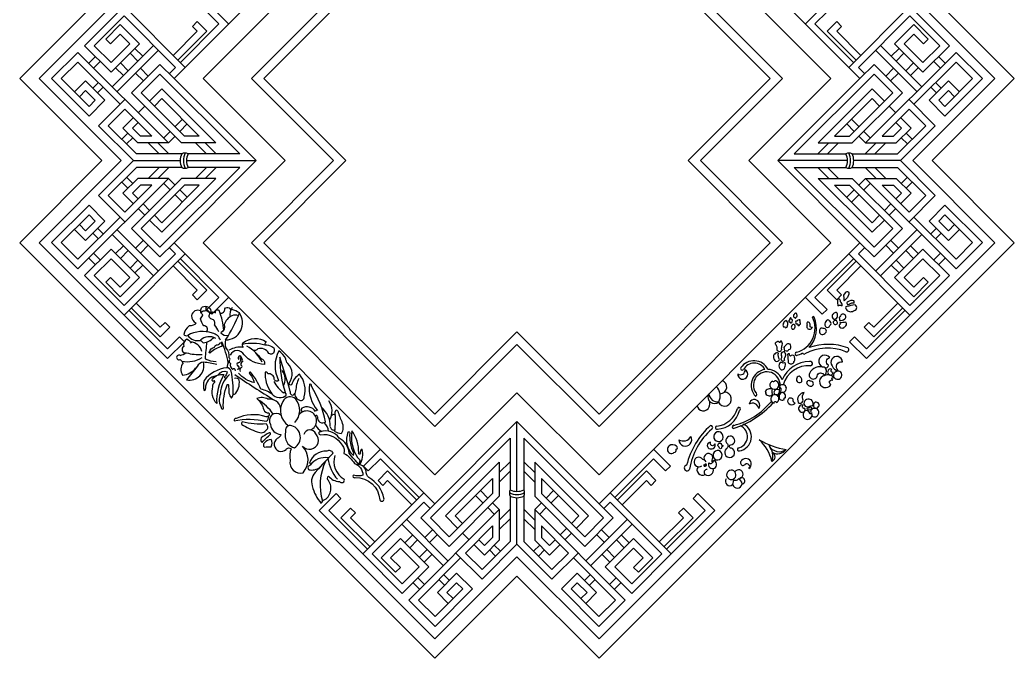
# Model space of a CAD drawing. Extents: x -66030 to 95157, y -13132 to 45879.
# Drawn here: x 28907 to 30510, y 14862 to 15890 of the extents above; entities that cross this region are included whole.
import ezdxf

# ---------------------------------------------------------------- set-up
doc = ezdxf.new("R2010")
doc.units = 0
doc.header["$LTSCALE"] = 100
doc.header["$MEASUREMENT"] = 0
for name, color, linetype in [('3', 11, 'CONTINUOUS'), ('4', 121, 'CONTINUOUS'), ('7', 105, 'CONTINUOUS')]:
    doc.layers.add(name, color=color, linetype=linetype)

# ---------------------------------------------------------------- blocks, each defined once
blk = doc.blocks.new('窗-076')
at = {"layer": '3'}
for p, q in [((-532.5, 776.8), (-592.9, 716.3)), ((-559.7, 772.4), (-548.3, 761)), ((532.5, 776.8), (592.9, 716.3)), ((559.7, 772.4), (548.3, 761)), ((-617.6, 760.5), (-627.4, 750.8)), ((-525.4, 769.7), (-585.9, 709.3)), ((-566.8, 765.4), (-555.4, 753.9)), ((525.4, 769.7), (585.9, 709.3)), ((566.8, 765.4), (555.4, 753.9)), ((617.6, 760.5), (627.4, 750.8)), ((-610.6, 753.4), (-620.3, 743.7)), ((-588, 744.1), (-576.6, 732.7)), ((-581, 751.2), (-569.5, 739.8)), ((-540.4, 731.8), (-551.8, 743.3)), ((540.4, 731.8), (551.8, 743.3)), ((581, 751.2), (569.5, 739.8)), ((588, 744.1), (576.6, 732.7)), ((610.6, 753.4), (620.3, 743.7)), ((-547.4, 724.8), (-558.9, 736.2)), ((547.4, 724.8), (558.9, 736.2)), ((-621.6, 714.2), (-613.3, 722.5)), ((-614.5, 707.2), (-606.2, 715.5)), ((614.5, 707.2), (606.2, 715.5)), ((621.6, 714.2), (613.3, 722.5)), ((-554.9, 678.3), (-545.2, 688.1)), ((554.9, 678.3), (545.2, 688.1)), ((-501, 658), (-490.1, 668.8)), ((-493.9, 650.9), (-483.1, 661.8)), ((493.9, 650.9), (483.1, 661.8)), ((501, 658), (490.1, 668.8)), ((-570, 648.5), (-579, 639.6)), ((-563, 641.5), (-572, 632.5)), ((-517.8, 641.2), (-508.1, 650.9)), ((-510.7, 634.1), (-501, 643.8)), ((510.7, 634.1), (501, 643.8)), ((517.8, 641.2), (508.1, 650.9)), ((563, 641.5), (572, 632.5)), ((570, 648.5), (579, 639.6)), ((-540.2, 634.1), (-524.2, 618.1)), ((-526.1, 634.1), (-510.1, 618.1)), ((-470.8, 634.1), (-454.8, 618.1)), ((-456.7, 634.1), (-440.7, 618.1)), ((456.7, 634.1), (440.7, 618.1)), ((470.8, 634.1), (454.8, 618.1)), ((526.1, 634.1), (510.1, 618.1)), ((540.2, 634.1), (524.2, 618.1)), ((-540.2, 582.1), (-524.2, 598.1)), ((-526.1, 582.1), (-510.1, 598.1)), ((-470.8, 582.1), (-454.8, 598.1)), ((-456.7, 582.1), (-440.7, 598.1)), ((456.7, 582.1), (440.7, 598.1)), ((470.8, 582.1), (454.8, 598.1)), ((526.1, 582.1), (510.1, 598.1)), ((540.2, 582.1), (524.2, 598.1)), ((-563, 574.8), (-572, 583.7)), ((563, 574.8), (572, 583.7)), ((-570, 567.7), (-579, 576.7)), ((-517.8, 575), (-508.1, 565.3)), ((-510.7, 582.1), (-501, 572.4)), ((510.7, 582.1), (501, 572.4)), ((517.8, 575), (508.1, 565.3)), ((570, 567.7), (579, 576.7)), ((-501, 558.2), (-490.1, 547.4)), ((-493.9, 565.3), (-483.1, 554.5)), ((493.9, 565.3), (483.1, 554.5)), ((501, 558.2), (490.1, 547.4)), ((-538.2, 535.2), (-547.9, 544.9)), ((538.2, 535.2), (547.9, 544.9)), ((-554.9, 537.9), (-545.2, 528.1)), ((554.9, 537.9), (545.2, 528.1)), ((-621.6, 502), (-613.3, 493.7)), ((-614.5, 509.1), (-606.2, 500.8)), ((-532.5, 439.4), (-592.9, 499.9)), ((-525.4, 446.5), (-585.9, 507)), ((525.4, 446.5), (585.9, 507)), ((532.5, 439.4), (592.9, 499.9)), ((614.5, 509.1), (606.2, 500.8)), ((621.6, 502), (613.3, 493.7)), ((-588, 472.1), (-576.6, 483.5)), ((-547.4, 491.5), (-558.9, 480)), ((-540.4, 484.4), (-551.8, 472.9)), ((540.4, 484.4), (551.8, 472.9)), ((547.4, 491.5), (558.9, 480)), ((588, 472.1), (576.6, 483.5)), ((-610.6, 462.8), (-620.3, 472.5)), ((-581, 465), (-569.5, 476.5)), ((581, 465), (569.5, 476.5)), ((610.6, 462.8), (620.3, 472.5)), ((-617.6, 455.7), (-627.4, 465.5)), ((-566.8, 450.9), (-555.4, 462.3)), ((-559.7, 443.8), (-548.3, 455.3)), ((559.7, 443.8), (548.3, 455.3)), ((566.8, 450.9), (555.4, 462.3)), ((617.6, 455.7), (627.4, 465.5)), ((-26, 151.4), (-10, 167.4)), ((26, 151.4), (10, 167.4)), ((-26, 137.3), (-10, 153.3)), ((26, 137.3), (10, 153.3)), ((-49.9, 107.1), (-60.7, 118)), ((-42.8, 114.2), (-53.6, 125)), ((42.8, 114.2), (53.6, 125)), ((49.9, 107.1), (60.7, 118)), ((-26, 97.4), (-35.7, 107.1)), ((26, 97.4), (35.7, 107.1)), ((-33.1, 90.3), (-42.8, 100.1)), ((-26, 82), (-10, 98)), ((26, 82), (10, 98)), ((33.1, 90.3), (42.8, 100.1)), ((-168.7, 75.7), (-108.2, 15.2)), ((-161.6, 82.7), (-101.1, 22.3)), ((-26, 67.9), (-10, 83.9)), ((26, 67.9), (10, 83.9)), ((161.6, 82.7), (101.1, 22.3)), ((168.7, 75.7), (108.2, 15.2)), ((-164.3, 48.4), (-152.9, 59.8)), ((-123.7, 67.8), (-135.2, 56.3)), ((-116.6, 60.7), (-128.1, 49.2)), ((-70.2, 53.2), (-80, 62.9)), ((72.9, 70), (63.2, 60.2)), ((70.2, 53.2), (80, 62.9)), ((116.6, 60.7), (128.1, 49.2)), ((123.7, 67.8), (135.2, 56.3)), ((164.3, 48.4), (152.9, 59.8)), ((-157.2, 41.3), (-145.8, 52.8)), ((-33.4, 45.1), (-24.4, 36.2)), ((33.4, 45.1), (24.4, 36.2)), ((157.2, 41.3), (145.8, 52.8)), ((-143.1, 27.2), (-131.6, 38.6)), ((-136, 20.1), (-124.6, 31.5)), ((-40.4, 38.1), (-31.4, 29.1)), ((40.4, 38.1), (31.4, 29.1)), ((136, 20.1), (124.6, 31.5)), ((143.1, 27.2), (131.6, 38.6)), ((-99.1, -6.4), (-107.4, 1.9)), ((99.1, -6.4), (107.4, 1.9)), ((-152.4, -9.5), (-142.7, -19.3)), ((-145.3, -2.5), (-135.6, -12.2)), ((-106.1, -13.5), (-114.4, -5.2)), ((106.1, -13.5), (114.4, -5.2)), ((145.3, -2.5), (135.6, -12.2)), ((152.4, -9.5), (142.7, -19.3))]:
    blk.add_line(p, q, dxfattribs=at)
for points in [[(120.2, -91.9), (0, 28.3), (-120.2, -91.9), (-700, 487.9), (-579.8, 608.1), (-700, 728.3), (-120.2, 1308.1), (0, 1187.9), (120.2, 1308.1), (700, 728.3), (579.8, 608.1), (700, 487.9)], [(120.2, 105.7), (0, 226), (-120.2, 105.7), (-502.4, 487.9), (-382.2, 608.1), (-502.4, 728.3), (-120.2, 1110.5), (0, 990.3), (120.2, 1110.5), (502.4, 728.3), (382.2, 608.1), (502.4, 487.9)]]:
    blk.add_lwpolyline(points, close=True, dxfattribs=at)
for points in [[(-509.4, 735.4), (-500.2, 744.6), (-575.7, 820.1), (-619.4, 776.4), (-594.7, 751.7), (-567.3, 779.1), (-581.4, 793.2), (-595.5, 779.1), (-602.6, 786.1), (-581.4, 807.3), (-553.1, 779.1), (-594.7, 737.5), (-633.5, 776.4), (-575.7, 834.2), (-486.1, 744.6)], [(-422.5, 808.2), (-447.2, 833), (-454.3, 825.9), (-436.6, 808.2), (-493.2, 751.7)], [(422.5, 808.2), (447.2, 833), (454.3, 825.9), (436.6, 808.2), (493.2, 751.7)], [(509.4, 735.4), (500.2, 744.6), (575.7, 820.1), (619.4, 776.4), (594.7, 751.7), (567.3, 779.1), (581.4, 793.2), (595.5, 779.1), (602.6, 786.1), (581.4, 807.3), (553.1, 779.1), (594.7, 737.5), (633.5, 776.4), (575.7, 834.2), (486.1, 744.6)], [(-496.7, 755.2), (-454.3, 797.6), (-468.4, 811.8), (-475.5, 804.7), (-468.4, 797.6), (-503.8, 762.3)], [(496.7, 755.2), (454.3, 797.6), (468.4, 811.8), (475.5, 804.7), (468.4, 797.6), (503.8, 762.3)], [(-648.3, 708.8), (-632.2, 724.8), (-603.9, 696.6), (-627, 673.4), (-681.8, 728.2), (-643.3, 766.7), (-510.7, 634.1), (-555.6, 634.1), (-577.4, 655.9), (-562, 671.3)], [(648.3, 708.8), (632.2, 724.8), (603.9, 696.6), (627, 673.4), (681.8, 728.2), (643.3, 766.7), (510.7, 634.1), (555.6, 634.1), (577.4, 655.9), (562, 671.3)], [(-581.5, 690.7), (-643.3, 752.5), (-667.6, 728.2), (-627, 687.6), (-618.1, 696.6), (-632.2, 710.7), (-641.2, 701.7)], [(-538.2, 695.1), (-520.2, 713.1), (-441.3, 634.1), (-491.3, 634.1), (-564.7, 707.5), (-523.1, 749.1), (-502.4, 728.3)], [(538.2, 695.1), (520.2, 713.1), (441.3, 634.1), (491.3, 634.1), (564.7, 707.5), (523.1, 749.1), (502.4, 728.3)], [(581.5, 690.7), (643.3, 752.5), (667.6, 728.2), (627, 687.6), (618.1, 696.6), (632.2, 710.7), (641.2, 701.7)], [(-531.1, 688.1), (-520.2, 698.9), (-465.4, 644.1), (-487.1, 644.1), (-550.5, 707.5), (-523.1, 734.9), (-406.3, 618.1), (-481.9, 618.1)], [(531.1, 688.1), (520.2, 698.9), (465.4, 644.1), (487.1, 644.1), (550.5, 707.5), (523.1, 734.9), (406.3, 618.1), (481.9, 618.1)], [(-574.4, 697.8), (-612.9, 659.3), (-561.7, 608.1), (-493.4, 608.1)], [(574.4, 697.8), (612.9, 659.3), (561.7, 608.1), (493.4, 608.1)], [(-491.1, 618.1), (-557.6, 618.1), (-598.8, 659.3), (-574.4, 683.6), (-534.9, 644.1), (-551.5, 644.1), (-563.3, 655.9), (-554.9, 664.2)], [(491.1, 618.1), (557.6, 618.1), (598.8, 659.3), (574.4, 683.6), (534.9, 644.1), (551.5, 644.1), (563.3, 655.9), (554.9, 664.2)], [(-574.4, 518.4), (-612.9, 556.9), (-561.7, 608.1), (-493.4, 608.1)], [(-491.1, 598.1), (-557.6, 598.1), (-598.8, 556.9), (-574.4, 532.6), (-534.9, 572.1), (-551.5, 572.1), (-563.3, 560.3), (-554.9, 552)], [(-531.1, 528.1), (-520.2, 517.3), (-465.4, 572.1), (-487.1, 572.1), (-550.5, 508.7), (-523.1, 481.3), (-406.3, 598.1), (-481.9, 598.1)], [(-484.2, 608.1), (-382.2, 608.1)], [(-484.2, 608.1), (-382.2, 608.1)], [(484.2, 608.1), (382.2, 608.1)], [(484.2, 608.1), (382.2, 608.1)], [(531.1, 528.1), (520.2, 517.3), (465.4, 572.1), (487.1, 572.1), (550.5, 508.7), (523.1, 481.3), (406.3, 598.1), (481.9, 598.1)], [(491.1, 598.1), (557.6, 598.1), (598.8, 556.9), (574.4, 532.6), (534.9, 572.1), (551.5, 572.1), (563.3, 560.3), (554.9, 552)], [(574.4, 518.4), (612.9, 556.9), (561.7, 608.1), (493.4, 608.1)], [(-648.3, 507.4), (-632.2, 491.4), (-603.9, 519.7), (-627, 542.8), (-681.8, 488.1), (-643.3, 449.5), (-510.7, 582.1), (-555.6, 582.1), (-577.4, 560.3), (-562, 544.9)], [(-538.2, 521.1), (-520.2, 503.2), (-441.3, 582.1), (-491.3, 582.1), (-564.7, 508.7), (-523.1, 467.2), (-502.4, 487.9)], [(538.2, 521.1), (520.2, 503.2), (441.3, 582.1), (491.3, 582.1), (564.7, 508.7), (523.1, 467.2), (502.4, 487.9)], [(648.3, 507.4), (632.2, 491.4), (603.9, 519.7), (627, 542.8), (681.8, 488.1), (643.3, 449.5), (510.7, 582.1), (555.6, 582.1), (577.4, 560.3), (562, 544.9)], [(-581.5, 525.5), (-643.3, 463.7), (-667.6, 488.1), (-627, 528.7), (-618.1, 519.7), (-632.2, 505.5), (-641.2, 514.5)], [(581.5, 525.5), (643.3, 463.7), (667.6, 488.1), (627, 528.7), (618.1, 519.7), (632.2, 505.5), (641.2, 514.5)], [(-509.4, 480.8), (-500.2, 471.6), (-575.7, 396.2), (-619.4, 439.8), (-594.7, 464.6), (-567.3, 437.2), (-581.4, 423), (-595.5, 437.2), (-602.6, 430.1), (-581.4, 408.9), (-553.1, 437.2), (-594.7, 478.7), (-633.5, 439.8), (-575.7, 382), (-486.1, 471.6)], [(509.4, 480.8), (500.2, 471.6), (575.7, 396.2), (619.4, 439.8), (594.7, 464.6), (567.3, 437.2), (581.4, 423), (595.5, 437.2), (602.6, 430.1), (581.4, 408.9), (553.1, 437.2), (594.7, 478.7), (633.5, 439.8), (575.7, 382), (486.1, 471.6)], [(-496.7, 461), (-454.3, 418.6), (-468.4, 404.5), (-475.5, 411.5), (-468.4, 418.6), (-503.8, 454)], [(-422.5, 408), (-447.2, 383.3), (-454.3, 390.3), (-436.6, 408), (-493.2, 464.6)], [(422.5, 408), (447.2, 383.3), (454.3, 390.3), (436.6, 408), (493.2, 464.6)], [(496.7, 461), (454.3, 418.6), (468.4, 404.5), (475.5, 411.5), (468.4, 418.6), (503.8, 454)], [(-565.1, 392.6), (-522.7, 350.2), (-508.6, 364.3), (-515.6, 371.4), (-522.7, 364.3), (-558.1, 399.7)], [(565.1, 392.6), (522.7, 350.2), (508.6, 364.3), (515.6, 371.4), (522.7, 364.3), (558.1, 399.7)], [(-575.7, 382), (-512.1, 318.4), (-487.3, 343.1), (-494.4, 350.2), (-512.1, 332.5), (-568.7, 389.1)], [(575.7, 382), (512.1, 318.4), (487.3, 343.1), (494.4, 350.2), (512.1, 332.5), (568.7, 389.1)], [(0, 123.9), (0, 226)], [(0, 123.9), (0, 226)], [(-80, 77), (-90.8, 87.9), (-36, 142.7), (-36, 121), (-99.4, 57.6), (-126.8, 85), (-10, 201.8), (-10, 126.2)], [(80, 77), (90.8, 87.9), (36, 142.7), (36, 121), (99.4, 57.6), (126.8, 85), (10, 201.8), (10, 126.2)], [(-200.1, 185.6), (-224.9, 160.9), (-217.8, 153.8), (-200.1, 171.5), (-143.5, 114.9)], [(200.1, 185.6), (224.9, 160.9), (217.8, 153.8), (200.1, 171.5), (143.5, 114.9)], [(-87, 70), (-104.9, 87.9), (-26, 166.8), (-26, 116.9), (-99.4, 43.4), (-141, 85), (-120.2, 105.7)], [(87, 70), (104.9, 87.9), (26, 166.8), (26, 116.9), (99.4, 43.4), (141, 85), (120.2, 105.7)], [(-147.1, 111.4), (-189.5, 153.8), (-203.6, 139.7), (-196.6, 132.6), (-189.5, 139.7), (-154.1, 104.3)], [(147.1, 111.4), (189.5, 153.8), (203.6, 139.7), (196.6, 132.6), (189.5, 139.7), (154.1, 104.3)], [(-226.1, 32.4), (-289.7, 96), (-265, 120.8), (-257.9, 113.7), (-275.6, 96), (-219, 39.4)], [(-127.3, 98.7), (-136.5, 107.9), (-212, 32.4), (-168.3, -11.3), (-143.5, 13.5), (-170.9, 40.9), (-185.1, 26.7), (-170.9, 12.6), (-178, 5.5), (-199.2, 26.7), (-170.9, 55), (-129.4, 13.5), (-168.3, -25.4), (-226.1, 32.4), (-136.5, 122)], [(-10, 117), (-10, 50.5), (-51.2, 9.4), (-75.5, 33.7), (-36, 73.3), (-36, 56.6), (-47.8, 44.9), (-56.1, 53.2)], [(10, 117), (10, 50.5), (51.2, 9.4), (75.5, 33.7), (36, 73.3), (36, 56.6), (47.8, 44.9), (56.1, 53.2)], [(127.3, 98.7), (136.5, 107.9), (212, 32.4), (168.3, -11.3), (143.5, 13.5), (170.9, 40.9), (185.1, 26.7), (170.9, 12.6), (178, 5.5), (199.2, 26.7), (170.9, 55), (129.4, 13.5), (168.3, -25.4), (226.1, 32.4), (136.5, 122)], [(226.1, 32.4), (289.7, 96), (265, 120.8), (257.9, 113.7), (275.6, 96), (219, 39.4)], [(-89.7, 33.7), (-51.2, -4.8), (0, 46.4), (0, 114.7)], [(89.7, 33.7), (51.2, -4.8), (0, 46.4), (0, 114.7)], [(-215.5, 43), (-257.9, 85.4), (-243.8, 99.5), (-236.7, 92.5), (-243.8, 85.4), (-208.4, 50.1)], [(-100.7, -40.1), (-116.7, -24.1), (-88.4, 4.2), (-65.3, -18.9), (-120.1, -73.7), (-158.6, -35.2), (-26, 97.4), (-26, 52.5), (-47.8, 30.7), (-63.2, 46.1)], [(100.7, -40.1), (116.7, -24.1), (88.4, 4.2), (65.3, -18.9), (120.1, -73.7), (158.6, -35.2), (26, 97.4), (26, 52.5), (47.8, 30.7), (63.2, 46.1)], [(215.5, 43), (257.9, 85.4), (243.8, 99.5), (236.7, 92.5), (243.8, 85.4), (208.4, 50.1)], [(-82.6, 26.6), (-144.4, -35.2), (-120.1, -59.5), (-79.5, -18.9), (-88.4, -9.9), (-102.6, -24.1), (-93.6, -33.1)], [(82.6, 26.6), (144.4, -35.2), (120.1, -59.5), (79.5, -18.9), (88.4, -9.9), (102.6, -24.1), (93.6, -33.1)]]:
    blk.add_lwpolyline(points, dxfattribs=at)
for points in [[(-455.1, 357.6, 0.763569), (-458.8, 366.1, -0.103436), (-463.6, 376.4, 0.124143), (-460.3, 382.6, -0.469627), (-461, 394, -0.579767), (-448.2, 385.5)], [(-463.3, 388.2, 0.486774), (-476.9, 381.2, 0.322768), (-469.8, 370.2, -0.204271), (-480.3, 366.1, 0.203062), (-488.2, 353.5, 0.288143), (-482.3, 352.2, 0.288143)], [(-436.9, 357.5, 0.089453), (-443.2, 367.6, 0.498155), (-447.2, 376, -0.643413), (-448.8, 384.8, -0.481389), (-441.7, 385.4, -0.794865), (-436.7, 389.1, -0.079756), (-430.2, 359.4)], [(-435.3, 385.1, 0.517634), (-428.1, 391.2, -0.923822), (-420, 386.6)], [(-408.2, 381.1, 0.222528), (-417.8, 380.9, 0.223147), (-428.8, 368.2, -0.362712), (-433.9, 356.2, 0.324659), (-422.5, 352.5)], [(-426.8, 345.7, 0.607342), (-406.7, 385.2, 0.071051), (-417.9, 390.2)], [(406.3, 362.5, 0.354913), (407.2, 367.2, 0.690909), (402.1, 365.3, 0.332251), (403.3, 361.6, 0.481752), (406.6, 362.7)], [(408.6, 373.1, 0.238455), (408.6, 370.3, 0.57232), (410.1, 369.4, -0.514823), (411.4, 367.4, 0.555541), (413.9, 367.4, -0.507221), (415.2, 368.5, 0.086763), (414.4, 373.9, 0.896425), (413.5, 375.1, 0.249307), (410.1, 373.2, -0.511229), (408.5, 373.2)], [(-402.3, 339.6, -0.11787), (-369.3, 338.5, -0.114757), (-359.4, 335.9, -0.445427), (-355.7, 330.5, -0.700063), (-363.6, 326, 0.370996), (-379.8, 332.5, -0.384079), (-386.6, 330.8, -0.012483), (-374.1, 317.8, -0.428157), (-370.1, 309.8, -0.207191), (-399.9, 323.7, 0.643685), (-420, 323.5, 0.643685)], [(-400.7, 334.8, -0.381969), (-401.6, 341.3, -0.337505), (-367.3, 342.7, 0.26584), (-369.3, 338.5, 0.26584)], [(-319.8, 289.4, 0.084057), (-324.3, 271, 0.430013), (-319.8, 258, 0.683233), (-311.8, 262.5, 0.25425), (-318.8, 295.3, 0.164655), (-330.3, 279.9, -0.684861), (-333.7, 282.4, 0.362417), (-335.7, 311.3, -0.210096), (-338.7, 318.2, 0.113266), (-348.8, 329.5, 0.255284), (-349.2, 286.4, -0.627954), (-355.6, 288.4, 0.435821), (-364.8, 296.1, 0.509045), (-369.1, 298.3, 0.158989), (-360.8, 269.2)], [(375.9, 322.1, 0.272028), (377, 317.2, 0.512361), (382.1, 314.7, 0.456053), (384.5, 317, -0.121851), (382.9, 326.1, 0.575821), (378, 325, 0.472368), (375.8, 321.7, 0.472368)], [(456.3, 308.5, -0.683174), (458.2, 319.7, 1.585557), (450.5, 305.7, 0.641451), (456.3, 308.5)], [(385.7, 312.7, 0.306302), (384.1, 306, 0.235794), (387.1, 302.1, 0.242238), (392, 303.7, 0.073305), (393.3, 311.3, 0.344502), (390.2, 311.7, 0.139644), (385.5, 312.4)], [(439.8, 292.7, -0.872391), (449.8, 293.3, 0.516126), (450.5, 305.7, 0.358437), (428.4, 296.5, 1.032207), (439.9, 292.8)], [(-437.3, 294.4, -0.399216), (-424.5, 298.9, -0.153344), (-428.8, 291.3, 0.399727), (-425.6, 290.5, 0.399727)], [(-421.2, 295, 0.206649), (-434.6, 266.9, 0.243324), (-432.7, 245.5, 0.904874), (-430.2, 245.8, -0.102034), (-424.8, 279.7, -0.535551), (-422.7, 280.1, -0.02746), (-422.3, 267.7, 0.021909), (-418.5, 260.3, 0.170429), (-416, 265.6, -0.585312), (-413.7, 265.7, 0.233712), (-407, 286.6)], [(-358.2, 265.6, 0.132806), (-375.2, 273.4, 0.074406), (-390.3, 298.3, 1), (-391.3, 295.6, -0.128437), (-384.9, 283.1, -0.167886), (-407.9, 297)], [(363.3, 302.4, 0.614807), (349.7, 263)], [(385.5, 278.8, 1.367519), (349.7, 268.6)], [(388.3, 287.4, 0.302429), (367.3, 302.6, 0.302429)], [(280.7, 266.2, 0.821725), (295.6, 255, 0.338227), (292, 277.5)], [(-325.3, 224.9, 0.376413), (-324.2, 258.9, 0.551403), (-342.9, 255.5, 0.401156), (-335.2, 220.4)], [(374.9, 266.5, -0.236209), (374.1, 273.4, 0.446234), (363.4, 269.4, -0.578017), (364.3, 267.2, 0.594735), (374.9, 266.6, 0.594735)], [(374.8, 264.7, 0.72692), (377, 253.2, -1.065454), (380.1, 254.1, 0.562322), (381.8, 264.2, 0.303829), (374.9, 264.8)], [(379.7, 265.3, 0.00032), (379.8, 265.4, 0.00032)], [(382.9, 263, 0.021368), (386.3, 269.5, 0.021368)], [(392.7, 260.2, 0.60185), (388.2, 268.7, 0.364294), (384, 261.9, 0.612905), (391.7, 258.4, 0.612905)], [(384.1, 272.9, 0.004578), (385, 274.6, 0.022532), (385.3, 276.3, 0.022532)], [(-346.4, 245.6, 0.415954), (-364.8, 258.8, 0.238527), (-381.2, 259.8, -0.166952), (-371, 243.1, 0.300586), (-363.6, 238.7, -0.675731), (-367.5, 233.2, 0.195055), (-411.5, 230.5, 0.562126), (-414.6, 227.4, -0.106734), (-367.6, 226.6, 0.372199), (-364.1, 234.2, 0.372199)], [(263.9, 249.4, 0.758014), (281.4, 247.5, 0.138946), (282.5, 255.4, 0.138946)], [(316.8, 215.9, 0.131825), (375.3, 253.6, 0.131825)], [(317.7, 220.6, 0.161202), (372.7, 255.7, 0.161202)], [(-345.9, 235.6, 0.874711), (-361.1, 221.9, 0.391298), (-345.9, 207.4, -0.245092), (-351.2, 201.3, 1.094619), (-338.2, 185.3, -0.45413), (-331, 186.4, 0.137753), (-332.5, 168.9, 0.561414), (-313.4, 151.3, 0.395643), (-314.2, 190.2, 1.038076), (-294.8, 208.1, 0.696985), (-312.3, 207.4)], [(432.7, 234.6, 0.542761), (441, 235.7, 0.714973), (434.8, 245.3, 0.438229), (430.4, 238.8)], [(-230.5, 163, -0.059665), (-245.9, 180.1, 0.257322), (-260.5, 201.9, 0.349663), (-288.1, 211.1, 1.144141), (-287.9, 206.9, -0.321312), (-256.3, 191.4, -0.291686), (-253.7, 179.6, -0.148705), (-238.3, 164.6, -0.326493), (-225.7, 147.6, -0.192649), (-239, 147.9, 1.132615), (-236.9, 144.3, -0.400962), (-201.1, 111.4, 0.964379), (-194.9, 113.9, 0.222428), (-217, 144, -0.235873), (-221, 153.7, 0.375414), (-235.1, 163.2)], [(-239.7, 176.3, -0.295159), (-247.2, 211, -0.562001), (-245, 209.7, 0.136996), (-239.3, 180.4, -0.089117), (-239.8, 176.4)], [(-230.3, 162.9, 0.195391), (-226.8, 185.7, 0.308941), (-229.5, 179.7, -1.283715), (-231.9, 180.3, 0.162709), (-241.9, 212.7, 0.190029), (-233.6, 173.5, -0.486818), (-231.8, 164.2)]]:
    blk.add_lwpolyline(points, format="xyb", dxfattribs=at)
for points in [[(476.6, 395.7, 0.228504), (473.8, 401.5, 0.462478), (471.8, 405.5, 0.481965), (470, 405.6, 0.140101), (469.7, 401.9, 0.030566), (470, 395.6, -0.318242)], [(406.6, 378.4, 0.534824), (408.6, 378, -0.330181), (410.1, 379.6, 0.225354), (409.5, 384.2, 0.556094), (406.7, 383.8, -0.20217), (405.3, 382.2, 0.403806)], [(467.9, 377, 0.269339), (469.5, 383.5, 0.710316), (465.6, 385.4, 0.068249), (462.3, 382.9, 0.224374), (463.1, 376.5, 0.199225)], [(474.2, 380.8, 0.002736), (472.2, 378.4, 0.038391), (472.6, 374.1, 0.244912), (480.1, 376.6, 0.350494), (481.5, 381.3, 0.280105), (477.8, 383.3, 0.497149)], [(396.6, 371.4, 0.146105), (394.1, 374.1, 0.24352), (390.2, 369.6, 0.276771), (390.5, 364.9, -0.4431), (393.3, 363.6, 0.124032), (396.2, 365.4, 0.099048)], [(403.4, 375.8, -0.439735), (401.8, 376.7, 1.051612), (399.9, 377.1, -0.134739), (399, 374.7, 0.612532), (399, 372.2, -0.47545), (400.1, 371.1, 0.480983), (403.2, 372, 0.116476)], [(457.6, 365, -0.100388), (459.6, 368.2, 0.529372), (457.5, 373.5, 0.413713), (455.3, 375.1, 0.202167), (452.4, 372.8, 0.323491), (451.9, 365.2, 0.406499)], [(469.1, 372.3, 0.507232), (466.3, 374.1, 0.291497), (463.9, 372.8, 0.439807), (464.1, 369.6, 0.342917), (468, 368.5, 0.613608)], [(472.8, 364.1, 0.41998), (480.2, 364.9, 0.494259), (481.9, 371.5, -0.010257), (473.2, 370.5, -0.371142), (472.2, 367.3, 0.398734)], [(443.4, 360.1, 0.859493), (451.1, 355, 0.890464), (448.6, 362.2, 0.637605)], [(-432.5, 336.2, 0.117199), (-449, 327.1, -1.308314), (-450.7, 328.4, -0.271557), (-443.2, 335.1, -0.42305), (-439, 338.5, 0.113336), (-436, 339.9, -0.562652), (-434, 341.5, -0.301855)], [(379, 339.2, -0.200434), (380.5, 331.7, 0.537319), (386.6, 329.7, -0.159187), (387.9, 331.8, -0.15658), (388.7, 338.2, 0.246002), (387.3, 343.9, 0.635295), (385.6, 342.3, -0.768953), (384, 342.7, 0.46713), (380, 342, 0.756041)], [(399.2, 340.1, -0.294151), (400.3, 332.3, 0.176374), (396.3, 329.2, -0.181253), (392.3, 329.9, 0.043383), (391.6, 334.6, -0.108488), (394.7, 338.9, -0.330394)], [(397.9, 311.9, 0.017942), (396.8, 324.8, -0.4303), (398.8, 325.6, 0.162203), (399.3, 323.5, 0.479025), (401.6, 322.7, -0.556158), (405.4, 322.8, -0.190259), (405.9, 314.1, 0.904486), (405.6, 312.9, -0.543589)], [(470.6, 301, -0.791498), (476.8, 313.4, 1.395917), (461.9, 307.7, 0.349362)], [(-445, 284.9, -0.50444), (-446, 288.3, -0.284604), (-429.5, 294.8, 0.147169), (-440, 252.5, -0.245666), (-445.7, 277.2, -0.299365), (-442.5, 284, 0.885116)], [(409.9, 289.6, 0.859493), (417.5, 284.6, 0.223398), (415.1, 291.7, 0.637605)], [(462.7, 286.6, -1.32405), (465.5, 289.7, 1.119756), (472.9, 299.3, 0.68542), (464.2, 290.6, 0.346689), (450.9, 293.5, 1.655574), (460, 280.6, -1.109316)], [(455.4, 299.6, 1.187899), (463.1, 298.2, -0.857838), (461.1, 302.6, 0.553962)], [(385.4, 270, 0.770635), (394.1, 277.2, 0.568795), (384.1, 277.1, -0.532215)], [(424.4, 283.3, 0.495237), (432, 278.2, 0.890464), (429.6, 285.4, 0.637605)], [(382, 265.9, 0.368712), (384.4, 272.7, 0.352008), (377.3, 271.3, 0.820023)], [(420.8, 268.5, 0.515365), (412, 254, 0.743781), (419, 258.8, -0.290341)], [(404.3, 259, 0.418667), (407.6, 253, -0.937977), (397.4, 258.1, -0.705838)], [(433.4, 249.2, 1.068149), (420.5, 254.3, 0.607534), (427.9, 248, -0.272667)], [(425.7, 246, 0.1622), (429.5, 247.5, -1.031256), (430.8, 244.9, -0.567228), (427.8, 243.2, -0.841686)], [(435.5, 246.8, 1.660758), (437, 254.3, 0.50367)], [(431.8, 238.7, -1.217021), (428.7, 239.6, 0.407749), (422.1, 241.6, 2.174075)], [(-380.8, 211.3, 0.385832), (-366.4, 214.4, 0.446879), (-367.4, 222.6, -0.072258), (-402.6, 225.6, 0.386771), (-403.3, 222, 0.072202)], [(-335.5, 193.4, 0.116581), (-326.1, 187.9, 0.651774), (-329.7, 220, 0.618734), (-339, 210.6, 0.239011)], [(-373.4, 195.7, -0.054279), (-360.9, 207.5, 0.737861), (-364.1, 209.3, 0.034125), (-374.8, 202.1, 0.441473)], [(301.6, 200.3, 0.273729), (298.7, 210.4, 2.303618)], [(311.9, 173.5, 0.840528), (314.1, 187.3, -1.116511), (313.3, 191.9, 4.777652), (308.3, 193.4, -0.48351), (306.3, 186.3, 0.658513)], [(-370.1, 194.8, 0.504005), (-370.1, 188.8, -0.051594), (-360.3, 189.3, 0.282237), (-360.2, 200.1, 0.211318)], [(230, 180.6, 0.425413), (233.4, 185.6, 0.73571), (233.6, 189.9, 0.373684), (223, 190.5, 1.037928)], [(283.6, 195.8, 0.934158), (283, 186.2, 0.578581), (290.1, 193.7, -1.187136)], [(300.5, 189.4, 0.38933), (299.7, 187.2, -0.495049), (296.7, 187.1, 0.227793), (294.6, 189.9, -0.386522), (294.7, 192.9, -0.4901), (299.3, 193.8, 0.549923), (301.1, 191.4, -0.716644)], [(291.7, 170.1, 0.960392), (295.8, 183.6, 0.926598)]]:
    blk.add_lwpolyline(points, format="xyb", close=True, dxfattribs=at)
for centre, radius, start, end in [((-470.3, 608.1), 23.1, 154.3529, 205.6471), ((-486.5, 608.7), 10.5, 64.0774, 115.9226), ((-465.7, 608.1), 23.1, 151.4561, 208.5439), ((-461.1, 608.1), 23.1, 154.3529, 205.6471), ((486.5, 608.7), 10.5, 64.0774, 115.9226), ((461.1, 608.1), 23.1, 334.3529, 25.6471), ((465.7, 608.1), 23.1, 331.4561, 28.5439), ((470.3, 608.1), 23.1, 334.3529, 25.6471), ((-486.5, 607.5), 10.5, 244.0774, 295.9226), ((486.5, 607.5), 10.5, 244.0774, 295.9226), ((482.2, 410.1), 3.79, 121.0367, 204.5376), ((490.7, 406.5), 12.1, 170.4054, 197.9518), ((484.8, 411.2), 5, 89.675, 155.2377), ((491, 407.6), 6.57, 129.3097, 179.88), ((484.1, 413.5), 2.81, 343.9696, 75.5553), ((-447.5, 390.5), 8.62, 150.4977, 196.9416), ((499.2, 386.6), 25.7, 125.0855, 141.1541), ((483.7, 392.4), 2.25, 106.9012, 231.4823), ((511.6, 273.3), 124.6, 97.5162, 103.2348), ((485.1, 399.5), 1.87, 103.7667, 215.5318), ((485.2, 399), 1.72, 199.2412, 318.0753), ((490.6, 394.5), 9.03, 69.3015, 131.2435), ((492.8, 388.3), 11.4, 84.9418, 123.9774), ((489.4, 401.2), 4.67, 341.1904, 21.8159), ((494, 393.2), 3.81, 337.1976, 70.5994), ((-456.7, 379.4), 8.66, 33.9175, 134.3255), ((-579.6, 448.5), 184.1, 326.0427, 339.8755), ((-400.2, 381.9), 20.4, 146.4425, 186.7427), ((400.6, 362.6), 36.1, 284.5004, 26.7204), ((398.3, 361.9), 40.6, 317.5053, 24.6732), ((434, 378.7), 1.21, 7.1067, 172.8933), ((488.8, 394.5), 7.56, 210.2805, 302.2233), ((492, 394), 5.96, 278.3706, 337.9275), ((428.1, 369.5), 3.39, 129.4727, 213.3623), ((428.8, 365.4), 4.16, 148.6317, 352.6001), ((425.3, 367.8), 4.37, 328.6469, 82.0652), ((431.3, 367.1), 2.76, 216.42, 306.5377), ((-460.8, 315.2), 42.8, 70.1208, 120.2002), ((-467.6, 362.7), 18.1, 215.7507, 282.7464), ((-451, 332.7), 17.7, 57.2093, 135.6897), ((-449.3, 340), 15.8, 18.9328, 78.8588), ((-485.8, 331.6), 4.89, 115.453, 287.0988), ((-479.9, 339), 8.53, 117.5075, 200.8349), ((-493.3, 327.3), 21.5, 39.754, 63.9153), ((-478.8, 324.9), 17.6, 13.1888, 87.8333), ((-446.9, 360.2), 22.5, 221.9712, 235.6478), ((-462.1, 365.7), 24.3, 275.7603, 316.8159), ((611.5, 238.9), 1071.3, 174.4474, 175.7611), ((-579, 282.1), 158.8, 10.828, 22.573), ((-413.8, 340.6), 14, 158.7359, 205.7381), ((-404.6, 300.6), 34.6, 84.0428, 120.1055), ((-421.2, 289.7), 53.3, 25.9242, 61.8071), ((456, 254.1), 85, 70.1889, 109.0411), ((-495.3, 320.1), 3.46, 61.0908, 298.978), ((-499.9, 351.8), 29.4, 282.1685, 301.918), ((-465, 390.1), 66, 252.9868, 273.1613), ((-441.9, 321.1), 20.5, 354.7068, 40.7176), ((-405.9, 319.2), 2.93, 90.299, 235.5522), ((-409.8, 315.8), 7.42, 325.9557, 58.45), ((383.6, 320.9), 4.33, 318.0793, 22.1773), ((390.3, 324.5), 3.35, 103.2339, 216.2234), ((390.8, 326), 2.22, 3.5046, 126.1617), ((396.5, 317.3), 4.95, 139.3126, 196.0717), ((389.7, 323.5), 4.25, 315.794, 38.4032), ((409.9, 325.3), 2.41, 96.3451, 263.6549), ((398.3, 361.9), 40.6, 286.166, 299.7268), ((420.4, 326.9), 2, 187.8923, 306.2358), ((454.9, 263.7), 70, 67.3136, 118.3339), ((482.8, 331.4), 3.3, 252.9027, 53.6883), ((-511.6, 296.4), 27.4, 34.8743, 49.1074), ((-477.1, 302.6), 15.3, 141.711, 213.5187), ((-482.6, 355.2), 41.4, 258.0335, 301.3331), ((-479.9, 308.1), 21.3, 258.7683, 13.3174), ((147, -193.8), 793.4, 140.8909, 142.6899), ((-459.1, 302.6), 10.4, 90.3411, 156.4564), ((-481.5, 119.6), 194.7, 77.6095, 83.4007), ((-441.3, 347.9), 33.6, 242.522, 270.6313), ((-396.6, 299.8), 29.1, 150.5868, 169.7724), ((-418.5, 314.5), 3.42, 157.9179, 251.0151), ((-422.1, 317.5), 1.81, 281.9224, 71.4132), ((-413.3, 309), 6.74, 160.4314, 243.7858), ((-408, 309.7), 2.49, 99.2822, 245.9213), ((-409.2, 305.2), 2.25, 246.2149, 87.0619), ((-409.3, 316.9), 4.81, 279.9705, 35.6262), ((-401.2, 310.7), 3.5, 86.9227, 219.9885), ((-404.2, 306.8), 1.67, 280.7046, 79.3647), ((-1016.6, 87), 708.4, 14.9654, 19.2175), ((-190.9, 319.1), 156.8, 179.5955, 199.2327), ((347, 292.4), 22.8, 26.6168, 146.3071), ((347.5, 293.4), 18.2, 29.4514, 150.0288), ((390.4, 318.3), 3.65, 185.1356, 233.0098), ((389.9, 316.5), 1.96, 213.0971, 343.0972), ((429, 269.8), 44.3, 90.2658, 156.5736), ((426.8, 269.9), 38, 84.8905, 164.7602), ((429.8, 311), 3.24, 277.3331, 107.0456), ((-493.1, 323.4), 29.5, 276.2713, 320.4136), ((-419.2, 255.4), 49.9, 96.9468, 141.7786), ((-438.7, 275.4), 17.7, 96.4052, 183.2553), ((-425.2, 298.3), 6.68, 13.066, 90.4958), ((-547.9, 271.6), 132.2, 357.5214, 12.2916), ((-414.7, 301.4), 2.21, 338.1737, 158.1737), ((719.8, 1987.4), 2036.9, 236.1985, 238.1164), ((-402.2, 301.8), 3.85, 117.4485, 213.5427), ((-361.7, 288.3), 21.9, 332.5629, 35.8701), ((330.7, 295.6), 7.35, 176.0015, 60.974), ((327.4, 301.5), 6.82, 233.1525, 3.823), ((329.8, 303.6), 2.21, 142.2416, 329.4714), ((-430.2, 278.3), 29.3, 164.1626, 192.5696), ((-411.4, 284.9), 4.79, 21.6111, 119.6426), ((-311.2, 309.7), 51.6, 208.9525, 233.7903), ((-254.8, 275.1), 49.7, 174.1092, 220.9121), ((-302.9, 278.7), 2.07, 336.3666, 131.5572), ((-438.9, 193), 161.9, 11.6633, 31.5952), ((297.5, 276.8), 9.89, 271.5425, 71.4611), ((376.6, 279.7), 6.07, 109.9258, 269.4858), ((376, 286.8), 1.98, 222.5351, 333.4354), ((378, 278.7), 5.23, 254.2056, 338.8967), ((377.3, 279.6), 6.31, 327.6534, 85.0833), ((-458.1, 273.6), 1.9, 245.7254, 24.2746), ((-347.5, 276.3), 15.1, 207.8244, 300.2262), ((-340.7, 265.7), 2.52, 287.9333, 112.5689), ((-328.7, 268.7), 3.77, 159.7165, 333.2549), ((294, 268.1), 13.1, 188.9025, 276.4522), ((304, 258.9), 10.1, 206.959, 92.2901), ((348.5, 265.8), 3.03, 292.4193, 67.5807), ((-418.9, 194.4), 75, 34.6592, 57.9492), ((-307.8, 232.6), 15.1, 33.2254, 120.2318), ((-297.2, 241.4), 26.2, 329.2973, 35.0792), ((347.8, 250.8), 7.57, 27.5636, 173.2394), ((345.1, 243.9), 9.17, 7.0197, 121.8031), ((346.9, 249.9), 8.71, 326.0077, 30.4102), ((391.8, 259.5), 0.874, 28.8626, 252.5251), ((417.8, 245.1), 5.32, 75.7277, 291.8048), ((420.3, 248.1), 2.47, 118.4432, 296.0957), ((-307.9, 227.3), 14.4, 290.9767, 140.3509), ((-313.4, 243.6), 2.85, 133.1909, 273.9635), ((-293.3, 240.9), 1.87, 59.7385, 180.3643), ((-293.7, 233.6), 1.37, 328.1063, 175.8867), ((-311.1, 218.8), 37.6, 359.8157, 48.5976), ((-268.9, 233.1), 3.29, 32.0982, 162.3345), ((-436.8, 228.6), 170.8, 354.2953, 4.0109), ((-264.5, 240.8), 1.89, 15.0966, 187.459), ((-108.2, 293), 162.9, 198.4944, 204.614), ((288.5, 254.9), 35.9, 276.5111, 344.7105), ((291, 250.7), 35.9, 274.2256, 346.79), ((325.2, 244.6), 2.24, 288.3304, 158.2332), ((418.8, 243.5), 3.52, 286.9211, 41.8752), ((-272.2, 235), 27.2, 212.261, 239.1628), ((-284.8, 232), 7.7, 173.4044, 305.8753), ((-295, 210.5), 19, 5.0136, 48.3949), ((-268.7, 218.6), 4.83, 180.0863, 295.6003), ((-270.4, 217.8), 15.9, 325.202, 27.6495), ((359.8, 134.6), 114.7, 131.6147, 166.0937), ((283.8, 217.4), 2.95, 300.6259, 91.9514), ((292.8, 217), 2.25, 96.2754, 290.7321), ((317.8, 218.2), 2.45, 93.5453, 245.5483), ((320.4, 204.3), 17.2, 281.4479, 66.8216), ((322.7, 203.7), 20.7, 278.6037, 64.8146), ((-256.2, 229.1), 20.5, 238.5387, 266.6964), ((246.6, 199.8), 9.48, 181.8547, 29.0447), ((243.6, 210.6), 12.9, 239.7732, 331.1262), ((348.1, 141.9), 96.3, 130.7414, 171.2272), ((311.7, 152.7), 63.7, 13.7979, 47.3928), ((408.9, 288.2), 103.8, 238.6618, 262.0091), ((384.2, 198.9), 16.9, 208.1757, 307.3622), ((349.7, 175.3), 25.1, 342.7773, 38.4909), ((-280.7, 158.3), 24.4, 84.8018, 163.4298), ((314.3, -383.7), 811.5, 136.0121, 138.5229), ((-275, 178), 5.75, 18.7827, 127.5944), ((-239.8, 167.3), 28.5, 160.794, 242.4469), ((280.5, 172.7), 6.64, 5.3202, 234.1395), ((325, 185.4), 2.28, 115.3506, 291.2307), ((371.1, 174.5), 7.08, 291.2067, 64.3645), ((381.6, 194.8), 15.9, 241.8396, 323.7483), ((-302.4, 158.5), 3.84, 100.2718, 225.9307), ((-302.3, 166.7), 2.33, 220.0623, 325.6462), ((-281, 146), 27.4, 79.7357, 143.7338), ((-206.4, 133), 82, 154.5292, 196.5292), ((-215.4, 182.2), 62.7, 189.5307, 220.3424), ((249.2, 158.2), 4.06, 99.824, 336.9242), ((266.3, 166.9), 6.95, 36.9385, 308.666), ((274.5, 175.2), 4.92, 237.4458, 268.1198), ((275.3, 162.1), 1.45, 132.1982, 327.3634), ((275.3, 163.6), 1.03, 200.2961, 39.1635), ((276.2, 162.8), 1.46, 284.3784, 92.364), ((286.5, 163.4), 6.07, 155.3638, 78.5193), ((283.8, 168.9), 4.03, 227.4442, 6.4389), ((293.3, 168.8), 7.69, 143.7286, 202.8871), ((331.3, 165.8), 3.87, 126.5678, 319.9957), ((335.3, 164), 8, 305.1374, 141.5282), ((336.9, 160.2), 4.08, 316.6513, 130.1105), ((-300.8, 175.1), 19.9, 257.5825, 307.7967), ((-281.2, 138.3), 19.8, 129.0451, 199.1228), ((-274.3, 143), 3.72, 119.1186, 240.9507), ((-259.5, 159.7), 21.4, 218.8137, 268.0148), ((271.4, 155.3), 7.71, 142.5732, 302.539), ((278, 151.9), 3.91, 81.8813, 231.4662), ((280.1, 155.2), 7.84, 235.1023, 16.3374), ((314.1, 148.2), 7, 146.9269, 293.4195), ((313.9, 148.1), 6.93, 295.4762, 144.8703), ((324.8, 149.1), 6.54, 285.333, 148.1841), ((-240.8, 146), 60.8, 193.469, 220.9604), ((-292.1, 128.4), 19.6, 296.6176, 35.3708), ((-256.9, 140.8), 4.1, 216.2148, 16.8739), ((311.6, 138.5), 6.36, 141.302, 312.8238), ((310, 138), 7.23, 325.1009, 30.1001), ((322.7, 135.7), 7.04, 195.5544, 352.4227), ((320.1, 145.8), 5.63, 227.8049, 323.6458), ((320.8, 134.4), 8.9, 2.7504, 64.9601), ((329.3, 139.3), 4.49, 275.5695, 128.0573), ((-0.6, 121.6), 10.5, 154.0774, 205.9226), ((0, 142.4), 23.1, 241.4561, 298.5439), ((0, 147), 23.1, 244.3529, 295.6471), ((0, 137.8), 23.1, 244.3529, 295.6471), ((0.6, 121.6), 10.5, 334.0774, 25.9226), ((-281, 105.7), 5.71, 113.8232, 175.2345)]:
    blk.add_arc(centre, radius, start, end, dxfattribs=at)
at = {"layer": '4'}
for points in [[(120.2, -120.2), (0, 0), (-120.2, -120.2), (-728.3, 487.9), (-608.1, 608.1), (-728.3, 728.3), (-120.2, 1336.4), (0, 1216.2), (120.2, 1336.4), (728.3, 728.3), (608.1, 608.1), (728.3, 487.9)], [(120.2, 148.2), (0, 268.4), (-120.2, 148.2), (-459.9, 487.9), (-339.7, 608.1), (-459.9, 728.3), (-120.2, 1068.1), (0, 947.8), (120.2, 1068.1), (459.9, 728.3), (339.7, 608.1), (459.9, 487.9)], [(120.2, 237.2), (0, 357.5), (-120.2, 237.2), (-370.9, 487.9), (-250.7, 608.1), (-370.9, 728.3), (-120.2, 979), (0, 858.8), (120.2, 979), (370.9, 728.3), (250.7, 608.1), (370.9, 487.9)]]:
    blk.add_lwpolyline(points, close=True, dxfattribs=at)
at = {"layer": '7'}
blk.add_lwpolyline([(120.2, 218.9), (0, 339.1), (-120.2, 218.9), (-389.2, 487.9), (-269, 608.1), (-389.2, 728.3), (-120.2, 997.3), (0, 877.1), (120.2, 997.3), (389.2, 728.3), (269, 608.1), (389.2, 487.9)], close=True, dxfattribs=at)

msp = doc.modelspace()

# ---------------------------------------------------------------- block references
at = {"layer": '3', "xscale": 1.099999999998545, "yscale": 1.100000000005821, "zscale": 1.1}
msp.add_blockref('窗-076', (29708.5, 14994.4), dxfattribs=at)

doc.saveas('drawing.dxf')
